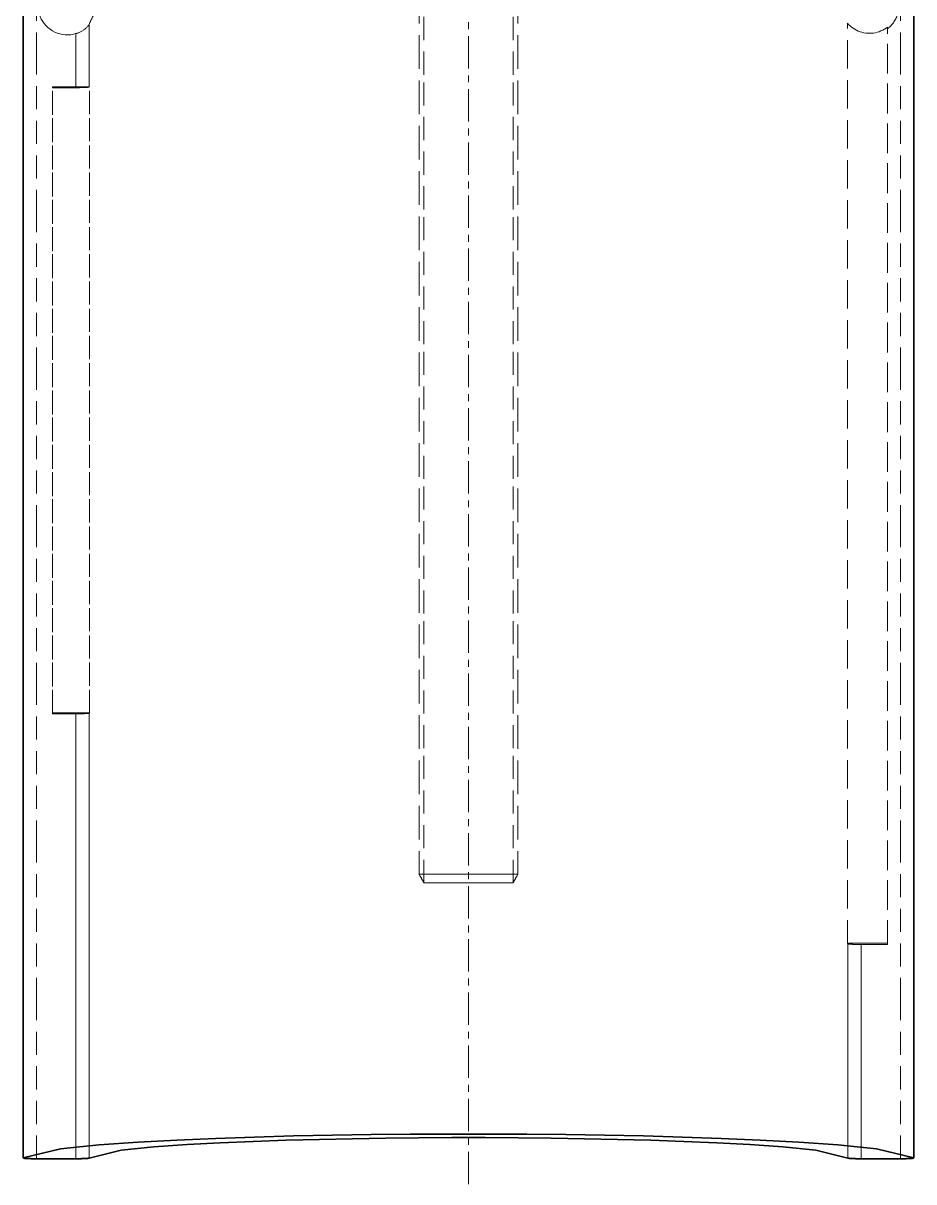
# Model space of a CAD drawing. Header units: millimetres. Extents: x 10 to 410, y 10 to 287.
# Drawn here: x 68.36 to 87.64, y 193.5 to 218.58 of the extents above; entities that cross this region are included whole.
import ezdxf

# ---------------------------------------------------------------- set-up
doc = ezdxf.new("R2010")
doc.units = ezdxf.units.MM
doc.linetypes.add('CENTER', pattern=[1.15, 0.7, -0.15, 0.15, -0.15])
doc.linetypes.add('DASHED', pattern=[0.75, 0.5, -0.25])
for name, color, linetype, lineweight in [('CENTER', 4, 'CENTER', 13), ('HIDDEN', 8, 'DASHED', 18), ('VISIBLE', 7, 'CONTINUOUS', 35)]:
    doc.layers.add(name, color=color, linetype=linetype, lineweight=lineweight)

msp = doc.modelspace()

# ---------------------------------------------------------------- linework, layer by layer
at = {"layer": 'CENTER'}
msp.add_line((78, 190), (78, 273), dxfattribs=at)
at = {"layer": 'HIDDEN'}
for points in [[(68.645, 194), (68.645, 197.412), (68.645, 200.823), (68.645, 204.235), (68.645, 207.646), (68.645, 211.058), (68.645, 214.469), (68.645, 217.881), (68.645, 221.292), (68.645, 224.704), (68.645, 228.115), (68.645, 231.527), (68.645, 234.938), (68.645, 238.35), (68.645, 241.761), (68.645, 245.173), (68.645, 248.584), (68.645, 251.996), (68.645, 255.408), (68.645, 258.819), (68.645, 262.231), (68.645, 265.642), (68.645, 269.054), (68.645, 272.465)], [(87.355, 194), (87.355, 197.412), (87.355, 200.823), (87.355, 204.235), (87.355, 207.646), (87.355, 211.058), (87.355, 214.469), (87.355, 217.881), (87.355, 221.292), (87.355, 224.704), (87.355, 228.115), (87.355, 231.527), (87.355, 234.938), (87.355, 238.35), (87.355, 241.761), (87.355, 245.173), (87.355, 248.585), (87.355, 251.996), (87.355, 255.408), (87.355, 258.819), (87.355, 262.231), (87.355, 265.642), (87.355, 269.054), (87.355, 272.465)], [(77.035, 199.972), (77.035, 202.888), (77.035, 205.803), (77.035, 208.718), (77.035, 211.633), (77.035, 214.549), (77.035, 217.464), (77.035, 220.379), (77.035, 223.295), (77.035, 226.21), (77.035, 229.125), (77.035, 232.041), (77.035, 234.956), (77.035, 237.871), (77.035, 240.787), (77.035, 243.702), (77.035, 246.617), (77.035, 249.532), (77.035, 252.448), (77.035, 255.363), (77.035, 258.278), (77.035, 261.194), (77.035, 264.109), (77.035, 267.024)], [(78.964, 199.972), (78.964, 202.888), (78.964, 205.803), (78.964, 208.718), (78.964, 211.633), (78.964, 214.549), (78.964, 217.464), (78.964, 220.379), (78.964, 223.295), (78.964, 226.21), (78.964, 229.125), (78.964, 232.041), (78.964, 234.956), (78.964, 237.871), (78.964, 240.787), (78.964, 243.702), (78.964, 246.617), (78.964, 249.532), (78.964, 252.448), (78.964, 255.363), (78.964, 258.278), (78.964, 261.194), (78.964, 264.109), (78.964, 267.024)], [(76.931, 200.159), (76.931, 201.14), (76.931, 202.121), (76.931, 203.103), (76.931, 204.084), (76.931, 205.065), (76.931, 206.047), (76.931, 207.028), (76.931, 208.009), (76.931, 208.991), (76.931, 209.972), (76.931, 210.953), (76.931, 211.935), (76.931, 212.916), (76.931, 213.897), (76.931, 214.879), (76.931, 215.86), (76.931, 216.841), (76.931, 217.823), (76.931, 218.804), (76.931, 219.785), (76.931, 220.767), (76.931, 221.748), (76.931, 222.729)], [(79.068, 200.159), (79.068, 201.14), (79.068, 202.121), (79.068, 203.103), (79.068, 204.084), (79.068, 205.065), (79.068, 206.047), (79.068, 207.028), (79.068, 208.009), (79.068, 208.991), (79.068, 209.972), (79.068, 210.953), (79.068, 211.935), (79.068, 212.916), (79.068, 213.897), (79.068, 214.879), (79.068, 215.86), (79.068, 216.841), (79.068, 217.823), (79.068, 218.804), (79.068, 219.785), (79.068, 220.767), (79.068, 221.748), (79.068, 222.729)], [(69.503, 218.353), (69.446, 218.339), (69.388, 218.33), (69.329, 218.326), (69.271, 218.328), (69.212, 218.335), (69.155, 218.348), (69.099, 218.365), (69.045, 218.388), (68.993, 218.416), (68.943, 218.448), (68.897, 218.485), (68.855, 218.525), (68.817, 218.57), (68.782, 218.618), (68.752, 218.668), (68.727, 218.722), (68.708, 218.777), (68.693, 218.834), (68.683, 218.892), (68.679, 218.95), (68.68, 219.009), (68.687, 219.068), (68.699, 219.125)], [(69.789, 218.551), (69.796, 218.573), (69.805, 218.594), (69.815, 218.615), (69.825, 218.636), (69.834, 218.657), (69.844, 218.677), (69.854, 218.698), (69.863, 218.72), (69.872, 218.741), (69.88, 218.762), (69.888, 218.784), (69.896, 218.806), (69.903, 218.828), (69.909, 218.85), (69.915, 218.872), (69.92, 218.894), (69.925, 218.917), (69.929, 218.94), (69.932, 218.962), (69.935, 218.985), (69.937, 219.008), (69.938, 219.031), (69.939, 219.054)], [(87.321, 218.966), (87.321, 218.941), (87.319, 218.916), (87.317, 218.89), (87.313, 218.865), (87.309, 218.84), (87.303, 218.816), (87.297, 218.791), (87.289, 218.767), (87.281, 218.743), (87.272, 218.719), (87.261, 218.696), (87.25, 218.673), (87.238, 218.651), (87.225, 218.629), (87.211, 218.608), (87.197, 218.587), (87.181, 218.567), (87.165, 218.548), (87.148, 218.529), (87.13, 218.511), (87.112, 218.493), (87.093, 218.477), (87.073, 218.461)], [(69.503, 218.353), (69.518, 218.358), (69.532, 218.363), (69.547, 218.368), (69.561, 218.374), (69.575, 218.38), (69.589, 218.386), (69.603, 218.393), (69.617, 218.401), (69.63, 218.408), (69.643, 218.416), (69.656, 218.424), (69.669, 218.433), (69.681, 218.442), (69.693, 218.451), (69.705, 218.461), (69.717, 218.471), (69.729, 218.481), (69.74, 218.492), (69.751, 218.503), (69.761, 218.514), (69.771, 218.526), (69.781, 218.538), (69.789, 218.551)], [(69.789, 217.198), (69.789, 217.257), (69.789, 217.316), (69.789, 217.375), (69.789, 217.433), (69.789, 217.492), (69.789, 217.551), (69.789, 217.61), (69.789, 217.669), (69.789, 217.728), (69.789, 217.786), (69.789, 217.845), (69.789, 217.904), (69.789, 217.963), (69.789, 218.022), (69.789, 218.08), (69.789, 218.139), (69.789, 218.198), (69.789, 218.257), (69.789, 218.316), (69.789, 218.374), (69.789, 218.433), (69.789, 218.492), (69.789, 218.551)], [(87.073, 218.497), (87.039, 218.472), (87.004, 218.45), (86.967, 218.429), (86.929, 218.412), (86.89, 218.396), (86.849, 218.384), (86.809, 218.374), (86.767, 218.367), (86.725, 218.363), (86.683, 218.361), (86.641, 218.362), (86.599, 218.366), (86.558, 218.373), (86.517, 218.382), (86.477, 218.394), (86.437, 218.409), (86.399, 218.427), (86.362, 218.447), (86.326, 218.469), (86.292, 218.493), (86.26, 218.52), (86.229, 218.549), (86.201, 218.58)], [(86.201, 198.664), (86.201, 199.53), (86.201, 200.396), (86.201, 201.262), (86.201, 202.128), (86.201, 202.994), (86.201, 203.86), (86.201, 204.726), (86.201, 205.592), (86.201, 206.457), (86.201, 207.323), (86.201, 208.189), (86.201, 209.055), (86.201, 209.921), (86.201, 210.787), (86.201, 211.653), (86.201, 212.519), (86.201, 213.385), (86.201, 214.25), (86.201, 215.116), (86.201, 215.982), (86.201, 216.848), (86.201, 217.714), (86.201, 218.58)], [(87.073, 218.497), (87.073, 218.496), (87.073, 218.494), (87.073, 218.492), (87.073, 218.491), (87.073, 218.489), (87.073, 218.488), (87.073, 218.486), (87.073, 218.484), (87.073, 218.483), (87.073, 218.481), (87.073, 218.48), (87.073, 218.478), (87.073, 218.477), (87.073, 218.475), (87.073, 218.473), (87.073, 218.472), (87.073, 218.47), (87.073, 218.469), (87.073, 218.467), (87.073, 218.465), (87.073, 218.464), (87.073, 218.462), (87.073, 218.461)], [(87.073, 198.664), (87.073, 199.527), (87.073, 200.389), (87.073, 201.251), (87.073, 202.114), (87.073, 202.976), (87.073, 203.838), (87.073, 204.7), (87.073, 205.563), (87.073, 206.425), (87.073, 207.287), (87.073, 208.15), (87.073, 209.012), (87.073, 209.874), (87.073, 210.737), (87.073, 211.599), (87.073, 212.461), (87.073, 213.323), (87.073, 214.186), (87.073, 215.048), (87.073, 215.91), (87.073, 216.773), (87.073, 217.635), (87.073, 218.497)], [(87.073, 198.637), (87.073, 199.499), (87.073, 200.36), (87.073, 201.222), (87.073, 202.084), (87.073, 202.946), (87.073, 203.808), (87.073, 204.67), (87.073, 205.532), (87.073, 206.394), (87.073, 207.256), (87.073, 208.118), (87.073, 208.98), (87.073, 209.842), (87.073, 210.703), (87.073, 211.565), (87.073, 212.427), (87.073, 213.289), (87.073, 214.151), (87.073, 215.013), (87.073, 215.875), (87.073, 216.737), (87.073, 217.599), (87.073, 218.461)], [(69.503, 217.183), (69.503, 217.234), (69.503, 217.285), (69.503, 217.336), (69.503, 217.386), (69.503, 217.437), (69.503, 217.488), (69.503, 217.539), (69.503, 217.59), (69.503, 217.641), (69.503, 217.692), (69.503, 217.742), (69.503, 217.793), (69.503, 217.844), (69.503, 217.895), (69.503, 217.946), (69.503, 217.997), (69.503, 218.048), (69.503, 218.099), (69.503, 218.149), (69.503, 218.2), (69.503, 218.251), (69.503, 218.302), (69.503, 218.353)], [(68.998, 203.65), (68.998, 204.239), (68.998, 204.828), (68.998, 205.417), (68.998, 206.007), (68.998, 206.596), (68.998, 207.185), (68.998, 207.774), (68.998, 208.364), (68.998, 208.953), (68.998, 209.542), (68.998, 210.132), (68.998, 210.721), (68.998, 211.31), (68.998, 211.899), (68.998, 212.489), (68.998, 213.078), (68.998, 213.667), (68.998, 214.256), (68.998, 214.846), (68.998, 215.435), (68.998, 216.024), (68.998, 216.613), (68.998, 217.203)], [(68.998, 217.203), (68.998, 217.202), (68.998, 217.201), (68.998, 217.2), (68.998, 217.199), (68.998, 217.198), (68.998, 217.198), (68.998, 217.197), (68.998, 217.196), (68.998, 217.195), (68.998, 217.194), (68.998, 217.193), (68.998, 217.192), (68.998, 217.192), (68.998, 217.191), (68.998, 217.19), (68.998, 217.189), (68.998, 217.188), (68.998, 217.187), (68.998, 217.186), (68.998, 217.185), (68.998, 217.185), (68.998, 217.184), (68.998, 217.183)], [(68.998, 217.203), (69.033, 217.203), (69.067, 217.203), (69.102, 217.203), (69.136, 217.203), (69.171, 217.203), (69.205, 217.203), (69.24, 217.203), (69.274, 217.203), (69.309, 217.203), (69.343, 217.203), (69.378, 217.203), (69.412, 217.203), (69.447, 217.203), (69.481, 217.203), (69.516, 217.203), (69.55, 217.203), (69.585, 217.203), (69.619, 217.203), (69.654, 217.203), (69.688, 217.203), (69.723, 217.203), (69.757, 217.203), (69.792, 217.203)], [(69.789, 217.198), (69.777, 217.194), (69.765, 217.192), (69.752, 217.191), (69.74, 217.19), (69.728, 217.189), (69.715, 217.188), (69.703, 217.187), (69.69, 217.187), (69.678, 217.186), (69.665, 217.186), (69.653, 217.185), (69.64, 217.185), (69.628, 217.184), (69.615, 217.184), (69.603, 217.184), (69.591, 217.184), (69.578, 217.183), (69.566, 217.183), (69.553, 217.183), (69.541, 217.183), (69.528, 217.183), (69.516, 217.183), (69.503, 217.183)], [(69.789, 217.198), (69.789, 217.198), (69.789, 217.199), (69.789, 217.199), (69.789, 217.199), (69.789, 217.199), (69.79, 217.199), (69.79, 217.2), (69.79, 217.2), (69.79, 217.2), (69.79, 217.2), (69.79, 217.2), (69.79, 217.201), (69.791, 217.201), (69.791, 217.201), (69.791, 217.201), (69.791, 217.201), (69.791, 217.202), (69.791, 217.202), (69.791, 217.202), (69.791, 217.202), (69.792, 217.202), (69.792, 217.203), (69.792, 217.203)], [(69.792, 203.65), (69.792, 204.239), (69.792, 204.828), (69.792, 205.417), (69.792, 206.007), (69.792, 206.596), (69.792, 207.185), (69.792, 207.774), (69.792, 208.364), (69.792, 208.953), (69.792, 209.542), (69.792, 210.132), (69.792, 210.721), (69.792, 211.31), (69.792, 211.899), (69.792, 212.489), (69.792, 213.078), (69.792, 213.667), (69.792, 214.256), (69.792, 214.846), (69.792, 215.435), (69.792, 216.024), (69.792, 216.613), (69.792, 217.203)], [(68.998, 203.63), (68.998, 204.219), (68.998, 204.808), (68.998, 205.398), (68.998, 205.987), (68.998, 206.576), (68.998, 207.165), (68.998, 207.755), (68.998, 208.344), (68.998, 208.933), (68.998, 209.522), (68.998, 210.112), (68.998, 210.701), (68.998, 211.29), (68.998, 211.88), (68.998, 212.469), (68.998, 213.058), (68.998, 213.647), (68.998, 214.237), (68.998, 214.826), (68.998, 215.415), (68.998, 216.004), (68.998, 216.594), (68.998, 217.183)], [(68.998, 217.183), (69.02, 217.183), (69.042, 217.183), (69.064, 217.183), (69.086, 217.183), (69.108, 217.183), (69.13, 217.183), (69.152, 217.183), (69.174, 217.183), (69.196, 217.183), (69.218, 217.183), (69.24, 217.183), (69.262, 217.183), (69.284, 217.183), (69.306, 217.183), (69.328, 217.183), (69.35, 217.183), (69.372, 217.183), (69.393, 217.183), (69.415, 217.183), (69.437, 217.183), (69.459, 217.183), (69.481, 217.183), (69.503, 217.183)], [(68.998, 203.65), (69.033, 203.65), (69.067, 203.65), (69.102, 203.65), (69.136, 203.65), (69.171, 203.65), (69.205, 203.65), (69.24, 203.65), (69.274, 203.65), (69.309, 203.65), (69.343, 203.65), (69.378, 203.65), (69.412, 203.65), (69.447, 203.65), (69.481, 203.65), (69.516, 203.65), (69.55, 203.65), (69.585, 203.65), (69.619, 203.65), (69.654, 203.65), (69.688, 203.65), (69.723, 203.65), (69.757, 203.65), (69.792, 203.65)], [(68.998, 203.65), (68.998, 203.649), (68.998, 203.648), (68.998, 203.647), (68.998, 203.646), (68.998, 203.645), (68.998, 203.644), (68.998, 203.644), (68.998, 203.643), (68.998, 203.642), (68.998, 203.641), (68.998, 203.64), (68.998, 203.639), (68.998, 203.638), (68.998, 203.638), (68.998, 203.637), (68.998, 203.636), (68.998, 203.635), (68.998, 203.634), (68.998, 203.633), (68.998, 203.632), (68.998, 203.632), (68.998, 203.631), (68.998, 203.63)], [(69.789, 203.645), (69.789, 203.645), (69.789, 203.646), (69.789, 203.646), (69.789, 203.646), (69.789, 203.646), (69.79, 203.646), (69.79, 203.647), (69.79, 203.647), (69.79, 203.647), (69.79, 203.647), (69.79, 203.647), (69.79, 203.648), (69.791, 203.648), (69.791, 203.648), (69.791, 203.648), (69.791, 203.648), (69.791, 203.649), (69.791, 203.649), (69.791, 203.649), (69.791, 203.649), (69.792, 203.649), (69.792, 203.649), (69.792, 203.65)], [(68.998, 203.63), (69.02, 203.63), (69.042, 203.63), (69.064, 203.63), (69.086, 203.63), (69.108, 203.63), (69.13, 203.63), (69.152, 203.63), (69.174, 203.63), (69.196, 203.63), (69.218, 203.63), (69.24, 203.63), (69.262, 203.63), (69.284, 203.63), (69.306, 203.63), (69.328, 203.63), (69.35, 203.63), (69.372, 203.63), (69.393, 203.63), (69.415, 203.63), (69.437, 203.63), (69.459, 203.63), (69.481, 203.63), (69.503, 203.63)], [(69.789, 203.645), (69.777, 203.641), (69.765, 203.639), (69.752, 203.638), (69.74, 203.637), (69.728, 203.636), (69.715, 203.635), (69.703, 203.634), (69.69, 203.634), (69.678, 203.633), (69.665, 203.633), (69.653, 203.632), (69.64, 203.632), (69.628, 203.631), (69.615, 203.631), (69.603, 203.631), (69.591, 203.631), (69.578, 203.63), (69.566, 203.63), (69.553, 203.63), (69.541, 203.63), (69.528, 203.63), (69.516, 203.63), (69.503, 203.63)], [(69.503, 194), (69.503, 194.419), (69.503, 194.837), (69.503, 195.256), (69.503, 195.675), (69.503, 196.093), (69.503, 196.512), (69.503, 196.931), (69.503, 197.35), (69.503, 197.768), (69.503, 198.187), (69.503, 198.606), (69.503, 199.024), (69.503, 199.443), (69.503, 199.862), (69.503, 200.28), (69.503, 200.699), (69.503, 201.118), (69.503, 201.536), (69.503, 201.955), (69.503, 202.374), (69.503, 202.792), (69.503, 203.211), (69.503, 203.63)], [(69.789, 194.015), (69.789, 194.434), (69.789, 194.853), (69.789, 195.271), (69.789, 195.69), (69.789, 196.109), (69.789, 196.527), (69.789, 196.946), (69.789, 197.365), (69.789, 197.784), (69.789, 198.202), (69.789, 198.621), (69.789, 199.04), (69.789, 199.458), (69.789, 199.877), (69.789, 200.296), (69.789, 200.714), (69.789, 201.133), (69.789, 201.552), (69.789, 201.97), (69.789, 202.389), (69.789, 202.808), (69.789, 203.226), (69.789, 203.645)], [(76.931, 200.159), (77.024, 200.159), (77.117, 200.16), (77.21, 200.16), (77.303, 200.161), (77.395, 200.161), (77.488, 200.162), (77.581, 200.162), (77.674, 200.162), (77.767, 200.162), (77.86, 200.163), (77.953, 200.163), (78.046, 200.163), (78.139, 200.163), (78.232, 200.162), (78.324, 200.162), (78.417, 200.162), (78.51, 200.162), (78.603, 200.161), (78.696, 200.161), (78.789, 200.16), (78.882, 200.16), (78.975, 200.159), (79.068, 200.159)], [(77.035, 199.972), (77.031, 199.98), (77.026, 199.988), (77.022, 199.997), (77.017, 200.005), (77.013, 200.013), (77.008, 200.021), (77.003, 200.029), (76.999, 200.037), (76.994, 200.045), (76.99, 200.053), (76.985, 200.061), (76.981, 200.07), (76.976, 200.078), (76.972, 200.086), (76.967, 200.094), (76.963, 200.102), (76.958, 200.11), (76.954, 200.118), (76.949, 200.126), (76.945, 200.134), (76.94, 200.143), (76.935, 200.151), (76.931, 200.159)], [(79.068, 200.159), (79.063, 200.151), (79.059, 200.143), (79.054, 200.134), (79.05, 200.126), (79.045, 200.118), (79.041, 200.11), (79.036, 200.102), (79.032, 200.094), (79.027, 200.086), (79.023, 200.078), (79.018, 200.07), (79.014, 200.061), (79.009, 200.053), (79.005, 200.045), (79, 200.037), (78.996, 200.029), (78.991, 200.021), (78.987, 200.013), (78.982, 200.005), (78.978, 199.997), (78.973, 199.988), (78.969, 199.98), (78.964, 199.972)], [(78.964, 199.972), (78.88, 199.972), (78.796, 199.972), (78.712, 199.972), (78.629, 199.972), (78.545, 199.972), (78.461, 199.972), (78.377, 199.972), (78.293, 199.972), (78.209, 199.972), (78.125, 199.972), (78.042, 199.972), (77.958, 199.972), (77.874, 199.972), (77.79, 199.972), (77.706, 199.972), (77.622, 199.972), (77.538, 199.972), (77.454, 199.972), (77.371, 199.972), (77.287, 199.972), (77.203, 199.972), (77.119, 199.972), (77.035, 199.972)], [(86.201, 198.664), (86.201, 198.664), (86.202, 198.663), (86.202, 198.663), (86.203, 198.662), (86.203, 198.662), (86.204, 198.661), (86.204, 198.661), (86.205, 198.66), (86.205, 198.66), (86.206, 198.659), (86.206, 198.659), (86.207, 198.658), (86.207, 198.658), (86.207, 198.657), (86.208, 198.657), (86.208, 198.656), (86.209, 198.656), (86.209, 198.655), (86.21, 198.654), (86.21, 198.654), (86.21, 198.653), (86.211, 198.653), (86.211, 198.652)], [(86.201, 198.664), (86.239, 198.664), (86.276, 198.664), (86.314, 198.664), (86.352, 198.664), (86.39, 198.664), (86.428, 198.664), (86.466, 198.664), (86.504, 198.664), (86.542, 198.664), (86.58, 198.664), (86.618, 198.664), (86.656, 198.664), (86.694, 198.664), (86.732, 198.664), (86.77, 198.664), (86.808, 198.664), (86.846, 198.664), (86.883, 198.664), (86.921, 198.664), (86.959, 198.664), (86.997, 198.664), (87.035, 198.664), (87.073, 198.664)], [(86.497, 198.637), (86.484, 198.637), (86.472, 198.637), (86.459, 198.637), (86.447, 198.637), (86.434, 198.637), (86.422, 198.637), (86.41, 198.637), (86.397, 198.638), (86.385, 198.638), (86.372, 198.638), (86.36, 198.639), (86.347, 198.639), (86.335, 198.639), (86.322, 198.64), (86.31, 198.641), (86.297, 198.641), (86.285, 198.642), (86.272, 198.643), (86.26, 198.644), (86.248, 198.645), (86.235, 198.646), (86.223, 198.648), (86.211, 198.652)], [(86.211, 194.015), (86.211, 194.217), (86.211, 194.419), (86.211, 194.62), (86.211, 194.822), (86.211, 195.023), (86.211, 195.225), (86.211, 195.427), (86.211, 195.628), (86.211, 195.83), (86.211, 196.031), (86.211, 196.233), (86.211, 196.434), (86.211, 196.636), (86.211, 196.838), (86.211, 197.039), (86.211, 197.241), (86.211, 197.442), (86.211, 197.644), (86.211, 197.846), (86.211, 198.047), (86.211, 198.249), (86.211, 198.45), (86.211, 198.652)], [(86.497, 198.637), (86.522, 198.637), (86.547, 198.637), (86.572, 198.637), (86.597, 198.637), (86.622, 198.637), (86.647, 198.637), (86.672, 198.637), (86.697, 198.637), (86.722, 198.637), (86.747, 198.637), (86.772, 198.637), (86.798, 198.637), (86.823, 198.637), (86.848, 198.637), (86.873, 198.637), (86.898, 198.637), (86.923, 198.637), (86.948, 198.637), (86.973, 198.637), (86.998, 198.637), (87.023, 198.637), (87.048, 198.637), (87.073, 198.637)], [(86.497, 194), (86.497, 194.202), (86.497, 194.403), (86.497, 194.605), (86.497, 194.806), (86.497, 195.008), (86.497, 195.21), (86.497, 195.411), (86.497, 195.613), (86.497, 195.814), (86.497, 196.016), (86.497, 196.218), (86.497, 196.419), (86.497, 196.621), (86.497, 196.822), (86.497, 197.024), (86.497, 197.226), (86.497, 197.427), (86.497, 197.629), (86.497, 197.83), (86.497, 198.032), (86.497, 198.233), (86.497, 198.435), (86.497, 198.637)], [(87.073, 198.664), (87.073, 198.663), (87.073, 198.662), (87.073, 198.661), (87.073, 198.66), (87.073, 198.658), (87.073, 198.657), (87.073, 198.656), (87.073, 198.655), (87.073, 198.654), (87.073, 198.652), (87.073, 198.651), (87.073, 198.65), (87.073, 198.649), (87.073, 198.648), (87.073, 198.646), (87.073, 198.645), (87.073, 198.644), (87.073, 198.643), (87.073, 198.641), (87.073, 198.64), (87.073, 198.639), (87.073, 198.638), (87.073, 198.637)]]:
    msp.add_lwpolyline(points, dxfattribs=at)
at = {"layer": 'VISIBLE'}
for points in [[(68.36, 194.016), (68.36, 197.428), (68.36, 200.839), (68.36, 204.251), (68.36, 207.662), (68.36, 211.074), (68.36, 214.486), (68.36, 217.897), (68.36, 221.309), (68.36, 224.72), (68.36, 228.132), (68.36, 231.543), (68.36, 234.955), (68.36, 238.366), (68.36, 241.778), (68.36, 245.189), (68.36, 248.601), (68.36, 252.012), (68.36, 255.424), (68.36, 258.835), (68.36, 262.247), (68.36, 265.658), (68.36, 269.07), (68.36, 272.482)], [(68.36, 194.016), (68.36, 197.427), (68.36, 200.839), (68.36, 204.25), (68.36, 207.662), (68.36, 211.074), (68.36, 214.485), (68.36, 217.897), (68.36, 221.308), (68.36, 224.72), (68.36, 228.131), (68.36, 231.543), (68.36, 234.954), (68.36, 238.366), (68.36, 241.777), (68.36, 245.189), (68.36, 248.6), (68.36, 252.012), (68.36, 255.423), (68.36, 258.835), (68.36, 262.246), (68.36, 265.658), (68.36, 269.069), (68.36, 272.481)], [(87.64, 194.016), (87.64, 197.428), (87.64, 200.839), (87.64, 204.251), (87.64, 207.663), (87.64, 211.074), (87.64, 214.486), (87.64, 217.897), (87.64, 221.309), (87.64, 224.72), (87.64, 228.132), (87.64, 231.543), (87.64, 234.955), (87.64, 238.366), (87.64, 241.778), (87.64, 245.189), (87.64, 248.601), (87.64, 252.012), (87.64, 255.424), (87.64, 258.835), (87.64, 262.247), (87.64, 265.659), (87.64, 269.07), (87.64, 272.482)], [(87.64, 194.016), (87.64, 197.427), (87.64, 200.839), (87.64, 204.251), (87.64, 207.662), (87.64, 211.074), (87.64, 214.485), (87.64, 217.897), (87.64, 221.308), (87.64, 224.72), (87.64, 228.131), (87.64, 231.543), (87.64, 234.954), (87.64, 238.366), (87.64, 241.777), (87.64, 245.189), (87.64, 248.6), (87.64, 252.012), (87.64, 255.423), (87.64, 258.835), (87.64, 262.247), (87.64, 265.658), (87.64, 269.07), (87.64, 272.481)], [(68.36, 194.016), (69.168, 194.215), (70.006, 194.299), (70.846, 194.359), (71.686, 194.405), (72.528, 194.441), (73.369, 194.47), (74.211, 194.492), (75.053, 194.51), (75.895, 194.522), (76.737, 194.531), (77.579, 194.535), (78.421, 194.535), (79.263, 194.531), (80.105, 194.522), (80.947, 194.51), (81.789, 194.492), (82.63, 194.47), (83.472, 194.441), (84.313, 194.405), (85.154, 194.359), (85.994, 194.3), (86.832, 194.215), (87.64, 194.016)], [(69.789, 194.015), (70.478, 194.183), (71.191, 194.255), (71.907, 194.306), (72.623, 194.345), (73.339, 194.376), (74.056, 194.4), (74.773, 194.419), (75.49, 194.434), (76.207, 194.445), (76.924, 194.452), (77.641, 194.456), (78.358, 194.456), (79.076, 194.452), (79.793, 194.445), (80.51, 194.434), (81.227, 194.419), (81.944, 194.4), (82.66, 194.376), (83.377, 194.345), (84.093, 194.306), (84.808, 194.255), (85.522, 194.183), (86.211, 194.015)], [(68.36, 194.016), (68.36, 194.016), (68.36, 194.016), (68.36, 194.016), (68.36, 194.016), (68.36, 194.016), (68.36, 194.016), (68.36, 194.016), (68.36, 194.016), (68.36, 194.016), (68.36, 194.016), (68.36, 194.016), (68.36, 194.016), (68.36, 194.016), (68.36, 194.016), (68.36, 194.016), (68.36, 194.016), (68.36, 194.016), (68.36, 194.016), (68.36, 194.016), (68.36, 194.016), (68.36, 194.016), (68.36, 194.016), (68.36, 194.016)], [(68.36, 194.016), (68.371, 194.011), (68.383, 194.01), (68.396, 194.008), (68.408, 194.007), (68.421, 194.006), (68.433, 194.005), (68.446, 194.005), (68.458, 194.004), (68.471, 194.003), (68.483, 194.003), (68.496, 194.002), (68.508, 194.002), (68.521, 194.002), (68.533, 194.001), (68.545, 194.001), (68.558, 194.001), (68.57, 194.001), (68.583, 194), (68.595, 194), (68.608, 194), (68.62, 194), (68.633, 194), (68.645, 194)], [(68.645, 194), (68.683, 194), (68.72, 194), (68.757, 194), (68.795, 194), (68.832, 194), (68.869, 194), (68.907, 194), (68.944, 194), (68.981, 194), (69.018, 194), (69.056, 194), (69.093, 194), (69.13, 194), (69.168, 194), (69.205, 194), (69.242, 194), (69.279, 194), (69.317, 194), (69.354, 194), (69.391, 194), (69.429, 194), (69.466, 194), (69.503, 194)], [(69.503, 194), (69.516, 194), (69.528, 194), (69.541, 194), (69.553, 194), (69.566, 194), (69.578, 194.001), (69.591, 194.001), (69.603, 194.001), (69.615, 194.001), (69.628, 194.002), (69.64, 194.002), (69.653, 194.002), (69.665, 194.003), (69.678, 194.003), (69.69, 194.004), (69.703, 194.005), (69.715, 194.005), (69.728, 194.006), (69.74, 194.007), (69.752, 194.008), (69.765, 194.009), (69.777, 194.011), (69.789, 194.015)], [(86.497, 194), (86.484, 194), (86.472, 194), (86.459, 194), (86.447, 194), (86.434, 194), (86.422, 194.001), (86.41, 194.001), (86.397, 194.001), (86.385, 194.001), (86.372, 194.002), (86.36, 194.002), (86.347, 194.002), (86.335, 194.003), (86.322, 194.003), (86.31, 194.004), (86.297, 194.005), (86.285, 194.005), (86.272, 194.006), (86.26, 194.007), (86.248, 194.008), (86.235, 194.01), (86.223, 194.011), (86.211, 194.015)], [(86.497, 194), (86.534, 194), (86.571, 194), (86.609, 194), (86.646, 194), (86.683, 194), (86.721, 194), (86.758, 194), (86.795, 194), (86.832, 194), (86.87, 194), (86.907, 194), (86.944, 194), (86.982, 194), (87.019, 194), (87.056, 194), (87.094, 194), (87.131, 194), (87.168, 194), (87.205, 194), (87.243, 194), (87.28, 194), (87.317, 194), (87.355, 194)], [(87.64, 194.016), (87.629, 194.012), (87.617, 194.01), (87.604, 194.008), (87.592, 194.007), (87.579, 194.006), (87.567, 194.005), (87.554, 194.005), (87.542, 194.004), (87.529, 194.003), (87.517, 194.003), (87.505, 194.002), (87.492, 194.002), (87.48, 194.002), (87.467, 194.001), (87.455, 194.001), (87.442, 194.001), (87.43, 194.001), (87.417, 194), (87.405, 194), (87.392, 194), (87.38, 194), (87.367, 194), (87.355, 194)], [(87.64, 194.016), (87.64, 194.016), (87.64, 194.016), (87.64, 194.016), (87.64, 194.016), (87.64, 194.016), (87.64, 194.016), (87.64, 194.016), (87.64, 194.016), (87.64, 194.016), (87.64, 194.016), (87.64, 194.016), (87.64, 194.016), (87.64, 194.016), (87.64, 194.016), (87.64, 194.016), (87.64, 194.016), (87.64, 194.016), (87.64, 194.016), (87.64, 194.016), (87.64, 194.016), (87.64, 194.016), (87.64, 194.016), (87.64, 194.016)]]:
    msp.add_lwpolyline(points, dxfattribs=at)

doc.saveas('drawing.dxf')
